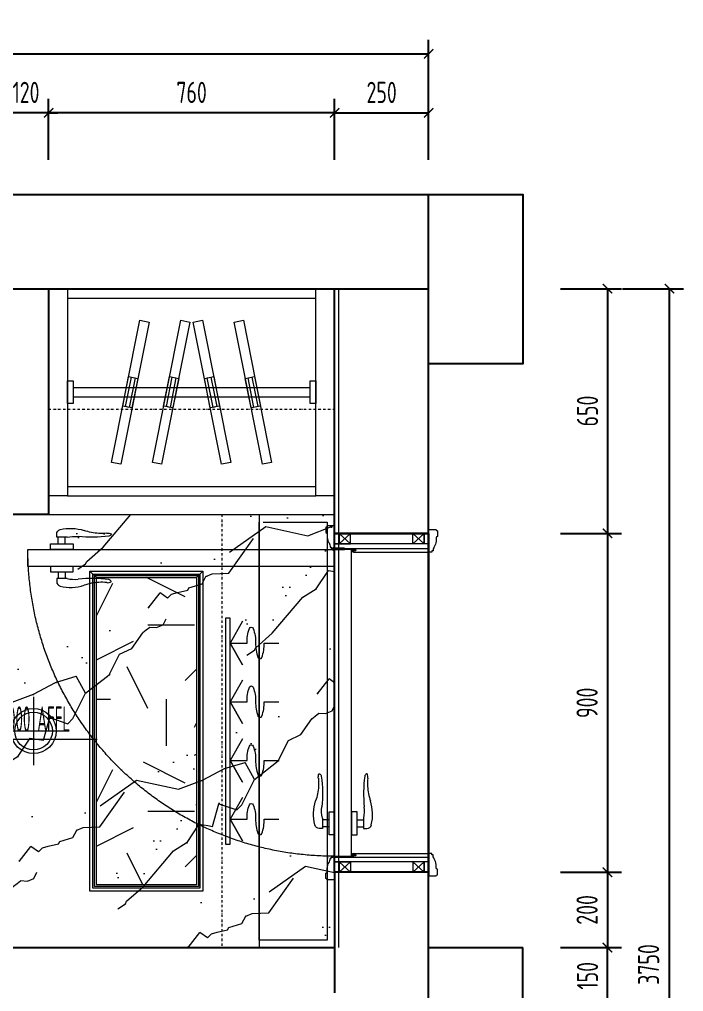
# Model space of a CAD drawing. Header units: millimetres. Extents: x 3162 to 221128, y -144913 to 11496.
# Drawn here: x 20409 to 22174, y -91661 to -89079 of the extents above; entities that cross this region are included whole.
import ezdxf
from ezdxf.enums import TextEntityAlignment as Align

# ---------------------------------------------------------------- set-up
doc = ezdxf.new("R2010")
doc.units = ezdxf.units.MM
doc.header["$LTSCALE"] = 10
for name, pattern in [('ACAD_ISO03W100', [30, 12, -18]), ('DASH', [8.89, 6.35, -2.54]), ('DASHDOT2', [12.7, 6.35, -3.175, 0, -3.175]), ('DOTE', [61.468, 50.8, -5.08, 0.508, -5.08]), ('HIDDEN', [9.525, 6.35, -3.175])]:
    doc.linetypes.add(name, pattern=pattern)
doc.layers.get('Defpoints').update_dxf_attribs({"color": 250})
for name, color, linetype, lineweight in [('FC-Doorsill【门槛线】', 8, 'Continuous', 0), ('FC-Material【地坪分割线】', 138, 'Continuous', 0), ('FF-Complete【墙体完成线】', 6, 'Continuous', 0), ('FF-Door【门】', 51, 'Continuous', 0), ('FF-MT【门套】', 20, 'Continuous', 0), ('FF-【活动成品家具】', 51, 'Continuous', 0), ('RC-dimensions', 44, 'Continuous', 0), ('RC-Lamplight【灯带】', 205, 'DASHDOT2', 0), ('RC-Lamps【天花灯具】', 2, 'Continuous', 0), ('RC-Modelling【天花造型】', 30, 'Continuous', 0)]:
    doc.layers.add(name, color=color, linetype=linetype, lineweight=lineweight)
doc.layers.add('WALL_NEW【新建墙体】', color=4, linetype='Continuous')
doc.layers.add('WALL【墙体】', color=7, linetype='Continuous')
doc.styles.add('尺寸标注', font='ARCHS.SHX', dxfattribs={"width": 0.8})
doc.styles.add('标高', font='ARCHS.SHX', dxfattribs={"width": 0.5})
doc.dimstyles.new('海龙1：25', dxfattribs={"dimscale": 25, "dimtxt": 2.25, "dimasz": 1, "dimexe": 1.5, "dimexo": 1, "dimgap": 1, "dimtad": 1, "dimdec": 0, "dimrnd": 5, "dimdsep": 46, "dimtxsty": '尺寸标注', "dimblk": 'ARCHTICK', "dimblk1": 'ARCHTICK', "dimblk2": 'ARCHTICK', "dimcen": 1, "dimclrd": 44, "dimclre": 44, "dimclrt": 2, "dimadec": 0, "dimazin": 0, "dimtfac": 1, "dimtdec": 0, "dimtix": 1, "dimtmove": 2, "dimatfit": 3, "dimldrblk": 'hl_arrow2', "dimfxl": 5, "dimfxlon": 1, "dimarcsym": 0})

# ---------------------------------------------------------------- blocks, each defined once
blk = doc.blocks.new('_ArchTick')
at = {"color": 2, "linetype": 'ByBlock', "const_width": 0.15}
blk.add_lwpolyline([(-0.5, -0.5), (0.5, 0.5)], dxfattribs=at)
blk = doc.blocks.new('*D1027')
at = {"layer": 'Defpoints', "color": 0, "transparency": 16777216}
for p in [(21496.2, -89170.6), (21496.2, -89374.4), (15246.2, -89531.3)]:
    blk.add_point(p, dxfattribs=at)
at = {"layer": 'RC-dimensions', "color": 44, "lineweight": -2, "transparency": 16777216}
for p, q in [((15246.2, -89295.6), (15246.2, -89133.1)), ((21496.2, -89295.6), (21496.2, -89133.1)), ((15246.2, -89170.6), (21496.2, -89170.6))]:
    blk.add_line(p, q, dxfattribs=at)
at = {"layer": 'RC-dimensions', "color": 44, "lineweight": -2, "transparency": 16777216, "xscale": 25, "yscale": 25, "zscale": 25, "rotation": 180}
blk.add_blockref('_ArchTick', (15246.2, -89170.6), dxfattribs=at)
at = {"layer": 'RC-dimensions', "color": 44, "lineweight": -2, "transparency": 16777216, "xscale": 25, "yscale": 25, "zscale": 25}
blk.add_blockref('_ArchTick', (21496.2, -89170.6), dxfattribs=at)
at = {"layer": 'RC-dimensions', "color": 2, "transparency": 16777216, "insert": (18371.2, -89116.3), "char_height": 56.25, "attachment_point": 5, "style": '尺寸标注'}
blk.add_mtext('6250', dxfattribs=at)
blk = doc.blocks.new('hl_arrow2')
at = {"color": 2}
blk.add_line((-0.22, 0), (-1, 0), dxfattribs=at)
blk.add_lwpolyline([(-0.22, 0), (-0.86, -0.69), (-0.65, -0.86), (0, 0), (-0.65, 0.86), (-0.86, 0.69)], close=True, dxfattribs=at)
for points in [[(-0.86, 0.69), (-0.65, 0.86), (-0.22, 0), (0, 0)], [(-0.86, -0.69), (-0.65, -0.86), (-0.22, 0), (0, 0)]]:
    blk.add_solid(points, dxfattribs=at)
blk = doc.blocks.new('*D1031')
at = {"layer": 'Defpoints', "color": 0, "transparency": 16777216}
for p in [(21846.4, -89794.5), (22136.1, -89794.5), (21846.4, -93544.5)]:
    blk.add_point(p, dxfattribs=at)
at = {"layer": 'RC-dimensions', "color": 44, "lineweight": -2, "transparency": 16777216}
for p, q in [((22011.1, -89794.5), (22173.6, -89794.5)), ((22136.1, -93544.5), (22136.1, -89794.5)), ((22011.1, -93544.5), (22173.6, -93544.5))]:
    blk.add_line(p, q, dxfattribs=at)
at = {"layer": 'RC-dimensions', "color": 44, "lineweight": -2, "transparency": 16777216, "xscale": 25, "yscale": 25, "zscale": 25}
for p, rotation in [((22136.1, -89794.5), 90), ((22136.1, -93544.5), 270)]:
    blk.add_blockref('_ArchTick', p, dxfattribs=dict(at, rotation=rotation))
at = {"layer": 'RC-dimensions', "color": 2, "transparency": 16777216, "insert": (22080.6, -91589.5), "char_height": 56.25, "attachment_point": 5, "rotation": 90, "style": '尺寸标注'}
blk.add_mtext('3750', dxfattribs=at)
blk = doc.blocks.new('*D1034')
at = {"layer": 'Defpoints', "color": 0, "transparency": 16777216}
for p in [(21671.4, -91544.5), (21971.4, -91544.5), (21671.4, -91694.5)]:
    blk.add_point(p, dxfattribs=at)
at = {"layer": 'RC-dimensions', "color": 44, "lineweight": -2, "transparency": 16777216}
for p, q in [((21846.4, -91544.5), (22008.9, -91544.5)), ((21971.4, -91694.5), (21971.4, -91544.5)), ((21846.4, -91694.5), (22008.9, -91694.5))]:
    blk.add_line(p, q, dxfattribs=at)
at = {"layer": 'RC-dimensions', "color": 44, "lineweight": -2, "transparency": 16777216, "xscale": 25, "yscale": 25, "zscale": 25}
for p, rotation in [((21971.4, -91544.5), 90), ((21971.4, -91694.5), 270)]:
    blk.add_blockref('_ArchTick', p, dxfattribs=dict(at, rotation=rotation))
at = {"layer": 'RC-dimensions', "color": 2, "transparency": 16777216, "insert": (21918.2, -91619.5), "char_height": 56.25, "attachment_point": 5, "rotation": 90, "style": '尺寸标注'}
blk.add_mtext('150', dxfattribs=at)
blk = doc.blocks.new('*D1035')
at = {"layer": 'Defpoints', "color": 0, "transparency": 16777216}
for p in [(20486.2, -89327.4), (20486.2, -89531.3), (21246.2, -89531.3)]:
    blk.add_point(p, dxfattribs=at)
at = {"layer": 'RC-dimensions', "color": 44, "lineweight": -2, "transparency": 16777216}
for p, q in [((20486.2, -89452.4), (20486.2, -89289.9)), ((21246.2, -89452.4), (21246.2, -89289.9)), ((21246.2, -89327.4), (20486.2, -89327.4))]:
    blk.add_line(p, q, dxfattribs=at)
at = {"layer": 'RC-dimensions', "color": 44, "lineweight": -2, "transparency": 16777216, "xscale": 25, "yscale": 25, "zscale": 25, "rotation": 180}
blk.add_blockref('_ArchTick', (20486.2, -89327.4), dxfattribs=at)
at = {"layer": 'RC-dimensions', "color": 44, "lineweight": -2, "transparency": 16777216, "xscale": 25, "yscale": 25, "zscale": 25}
blk.add_blockref('_ArchTick', (21246.2, -89327.4), dxfattribs=at)
at = {"layer": 'RC-dimensions', "color": 2, "transparency": 16777216, "insert": (20866.2, -89273.1), "char_height": 56.25, "attachment_point": 5, "style": '尺寸标注'}
blk.add_mtext('760', dxfattribs=at)
blk = doc.blocks.new('*D1036')
at = {"layer": 'Defpoints', "color": 0, "transparency": 16777216}
for p in [(21671.4, -90444.5), (21671.4, -91344.5), (21971.4, -91344.5)]:
    blk.add_point(p, dxfattribs=at)
at = {"layer": 'RC-dimensions', "color": 44, "lineweight": -2, "transparency": 16777216}
for p, q in [((21846.4, -90444.5), (22008.9, -90444.5)), ((21971.4, -90444.5), (21971.4, -91344.5)), ((21846.4, -91344.5), (22008.9, -91344.5))]:
    blk.add_line(p, q, dxfattribs=at)
at = {"layer": 'RC-dimensions', "color": 44, "lineweight": -2, "transparency": 16777216, "xscale": 25, "yscale": 25, "zscale": 25}
for p, rotation in [((21971.4, -90444.5), 90), ((21971.4, -91344.5), 270)]:
    blk.add_blockref('_ArchTick', p, dxfattribs=dict(at, rotation=rotation))
at = {"layer": 'RC-dimensions', "color": 2, "transparency": 16777216, "insert": (21917.1, -90894.5), "char_height": 56.25, "attachment_point": 5, "rotation": 90, "style": '尺寸标注'}
blk.add_mtext('900', dxfattribs=at)
blk = doc.blocks.new('*D1037')
at = {"layer": 'Defpoints', "color": 0, "transparency": 16777216}
for p in [(21671.4, -89794.5), (21671.4, -90444.5), (21971.4, -90444.5)]:
    blk.add_point(p, dxfattribs=at)
at = {"layer": 'RC-dimensions', "color": 44, "lineweight": -2, "transparency": 16777216}
for p, q in [((21846.4, -89794.5), (22008.9, -89794.5)), ((21971.4, -89794.5), (21971.4, -90444.5)), ((21846.4, -90444.5), (22008.9, -90444.5))]:
    blk.add_line(p, q, dxfattribs=at)
at = {"layer": 'RC-dimensions', "color": 44, "lineweight": -2, "transparency": 16777216, "xscale": 25, "yscale": 25, "zscale": 25}
for p, rotation in [((21971.4, -89794.5), 90), ((21971.4, -90444.5), 270)]:
    blk.add_blockref('_ArchTick', p, dxfattribs=dict(at, rotation=rotation))
at = {"layer": 'RC-dimensions', "color": 2, "transparency": 16777216, "insert": (21918.2, -90119.5), "char_height": 56.25, "attachment_point": 5, "rotation": 90, "style": '尺寸标注'}
blk.add_mtext('650', dxfattribs=at)
blk = doc.blocks.new('侧回风')
for points in [[(-291.5, 45.4), (-233.9, 12.5), (-176.3, 45.4), (-233.9, 12.5), (-233.9, 57.2, -0.094519), (-272.2, 63.5, -0.69809), (-272.2, 73.7, -0.094519), (-233.9, 80, 0.094519), (-195.6, 86.3, 0.69809), (-195.6, 96.5, 0.094519), (-233.9, 102.8), (-233.9, 141.6)], [(-135.6, 45.4), (-78, 12.5), (-20.3, 45.4), (-78, 12.5), (-78, 57.2, -0.094519), (-116.2, 63.5, -0.69809), (-116.2, 73.7, -0.094519), (-78, 80, 0.094519), (-39.7, 86.3, 0.69809), (-39.7, 96.5, 0.094519), (-78, 102.8), (-78, 141.6)], [(20.3, 45.4), (78, 12.5), (135.6, 45.4), (78, 12.5), (78, 57.2, -0.094519), (39.7, 63.5, -0.69809), (39.7, 73.7, -0.094519), (78, 80, 0.094519), (116.2, 86.3, 0.69809), (116.2, 96.5, 0.094519), (78, 102.8), (78, 141.6)], [(176.3, 45.4), (233.9, 12.5), (291.5, 45.4), (233.9, 12.5), (233.9, 57.2, -0.094519), (195.6, 63.5, -0.69809), (195.6, 73.7, -0.094519), (233.9, 80, 0.094519), (272.2, 86.3, 0.69809), (272.2, 96.5, 0.094519), (233.9, 102.8), (233.9, 141.6)]]:
    blk.add_lwpolyline(points, format="xyb")
blk.add_lwpolyline([(-300, 0), (300, 0), (300, 12.5), (-300, 12.5)], close=True)
blk = doc.blocks.new('*D1039')
at = {"layer": 'Defpoints', "color": 0, "transparency": 16777216}
for p in [(21671.4, -91344.5), (21671.4, -91544.5), (21971.4, -91544.5)]:
    blk.add_point(p, dxfattribs=at)
at = {"layer": 'RC-dimensions', "color": 44, "lineweight": -2, "transparency": 16777216}
for p, q in [((21846.4, -91344.5), (22008.9, -91344.5)), ((21971.4, -91344.5), (21971.4, -91544.5)), ((21846.4, -91544.5), (22008.9, -91544.5))]:
    blk.add_line(p, q, dxfattribs=at)
at = {"layer": 'RC-dimensions', "color": 44, "lineweight": -2, "transparency": 16777216, "xscale": 25, "yscale": 25, "zscale": 25}
for p, rotation in [((21971.4, -91344.5), 90), ((21971.4, -91544.5), 270)]:
    blk.add_blockref('_ArchTick', p, dxfattribs=dict(at, rotation=rotation))
at = {"layer": 'RC-dimensions', "color": 2, "transparency": 16777216, "insert": (21917.1, -91444.5), "char_height": 56.25, "attachment_point": 5, "rotation": 90, "style": '尺寸标注'}
blk.add_mtext('200', dxfattribs=at)
blk = doc.blocks.new('*D1040')
at = {"layer": 'Defpoints', "color": 0, "transparency": 16777216}
for p in [(21496.2, -89327.4), (21246.2, -89531.3), (21496.2, -89531.3)]:
    blk.add_point(p, dxfattribs=at)
at = {"layer": 'RC-dimensions', "color": 44, "lineweight": -2, "transparency": 16777216}
for p, q in [((21246.2, -89452.4), (21246.2, -89289.9)), ((21496.2, -89452.4), (21496.2, -89289.9)), ((21246.2, -89327.4), (21496.2, -89327.4))]:
    blk.add_line(p, q, dxfattribs=at)
at = {"layer": 'RC-dimensions', "color": 44, "lineweight": -2, "transparency": 16777216, "xscale": 25, "yscale": 25, "zscale": 25, "rotation": 180}
blk.add_blockref('_ArchTick', (21246.2, -89327.4), dxfattribs=at)
at = {"layer": 'RC-dimensions', "color": 44, "lineweight": -2, "transparency": 16777216, "xscale": 25, "yscale": 25, "zscale": 25}
blk.add_blockref('_ArchTick', (21496.2, -89327.4), dxfattribs=at)
at = {"layer": 'RC-dimensions', "color": 2, "transparency": 16777216, "insert": (21371.2, -89273.1), "char_height": 56.25, "attachment_point": 5, "style": '尺寸标注'}
blk.add_mtext('250', dxfattribs=at)
blk = doc.blocks.new('*D1045')
at = {"layer": 'Defpoints', "color": 0, "transparency": 16777216}
for p in [(20366.2, -89327.4), (20366.2, -89531.3), (20486.2, -89531.3)]:
    blk.add_point(p, dxfattribs=at)
at = {"layer": 'RC-dimensions', "color": 44, "lineweight": -2, "transparency": 16777216}
for p, q in [((20366.2, -89452.4), (20366.2, -89289.9)), ((20486.2, -89452.4), (20486.2, -89289.9)), ((20366.2, -89327.4), (20341.2, -89327.4)), ((20486.2, -89327.4), (20366.2, -89327.4)), ((20486.2, -89327.4), (20511.2, -89327.4))]:
    blk.add_line(p, q, dxfattribs=at)
at = {"layer": 'RC-dimensions', "color": 44, "lineweight": -2, "transparency": 16777216, "xscale": 25, "yscale": 25, "zscale": 25}
blk.add_blockref('_ArchTick', (20366.2, -89327.4), dxfattribs=at)
at = {"layer": 'RC-dimensions', "color": 44, "lineweight": -2, "transparency": 16777216, "xscale": 25, "yscale": 25, "zscale": 25, "rotation": 180}
blk.add_blockref('_ArchTick', (20486.2, -89327.4), dxfattribs=at)
at = {"layer": 'RC-dimensions', "color": 2, "transparency": 16777216, "insert": (20426.2, -89273.1), "char_height": 56.25, "attachment_point": 5, "style": '尺寸标注'}
blk.add_mtext('120', dxfattribs=at)
blk = doc.blocks.new('*U803', base_point=(20486.2, -29895.8))
for points in [[(20536.2, -30445.8), (20486.2, -30445.8), (20486.2, -29895.8), (20536.2, -29895.8)], [(21196.2, -29895.8), (21246.2, -29895.8), (21246.2, -30445.8), (21196.2, -30445.8)]]:
    blk.add_lwpolyline(points, close=True)
for points in [[(20536.2, -29895.8), (21196.2, -29895.8)], [(20536.2, -30445.8), (21196.2, -30445.8)]]:
    blk.add_lwpolyline(points)
at = {"color": 0}
for points in [[(20536.2, -29920.8), (21196.2, -29920.8)], [(20536.2, -30420.8), (21196.2, -30420.8)]]:
    blk.add_lwpolyline(points, dxfattribs=at)
at = {"color": 0, "linetype": 'DASH', "ltscale": 24}
for points in [[(20653.5, -30357.1), (20728.6, -29979.5), (20753.2, -29984.4), (20678.1, -30362)], [(20762.1, -30357.1), (20837.2, -29979.5), (20861.7, -29984.4), (20786.6, -30362)], [(20895.2, -29979.5), (20970.3, -30357.1), (20945.8, -30362), (20870.7, -29984.4)], [(21003.8, -29979.5), (21078.9, -30357.1), (21054.4, -30362), (20979.3, -29984.4)], [(20683.3, -30207.6), (20698.9, -30129.1), (20723.4, -30134), (20707.8, -30212.4)], [(20690.6, -30209), (20706.3, -30130.6), (20716.1, -30132.5), (20700.5, -30211)], [(20791.9, -30207.6), (20807.5, -30129.1), (20832, -30134), (20816.4, -30212.4)], [(20799.2, -30209), (20814.8, -30130.6), (20824.6, -30132.5), (20809, -30211)], [(20925, -30129.1), (20940.6, -30207.6), (20916, -30212.4), (20900.4, -30134)], [(20917.6, -30130.6), (20933.2, -30209), (20923.4, -30211), (20907.8, -30132.5)], [(21033.5, -30129.1), (21049.1, -30207.6), (21024.6, -30212.4), (21009, -30134)], [(21026.2, -30130.6), (21041.8, -30209), (21032, -30211), (21016.4, -30132.5)]]:
    blk.add_lwpolyline(points, close=True, dxfattribs=at)
at = {"color": 0}
for points in [[(20551.2, -30200.8), (20536.2, -30200.8), (20536.2, -30140.8), (20551.2, -30140.8)], [(21181.2, -30140.8), (21196.2, -30140.8), (21196.2, -30200.8), (21181.2, -30200.8)], [(21181.2, -30140.8), (21196.2, -30140.8), (21196.2, -30200.8), (21181.2, -30200.8)]]:
    blk.add_lwpolyline(points, close=True, dxfattribs=at)
at = {"color": 0, "linetype": 'DASH', "ltscale": 24}
for points in [[(20551.2, -30158.3), (21181.2, -30158.3)], [(20551.2, -30183.3), (21181.2, -30183.3)]]:
    blk.add_lwpolyline(points, dxfattribs=at)
blk = doc.blocks.new('门套线03')
at = {"ltscale": 100}
blk.add_lwpolyline([(60, 0), (60, 19.7, -0.339185), (56.6, 23.1), (42, 23.1, -0.360475), (38.5, 19.7), (29.2, 19.7, 0.137802), (14.5, 14.7, -0.16589), (3.4, 11.9), (3.4, 8.7), (0, 8.7), (0, 0)], format="xyb", close=True, dxfattribs=at)
blk = doc.blocks.new('HL_Door_Hinge')
at = {"color": 0, "linetype": 'DOTE', "ltscale": 0.04}
for p, q in [((-4, 3), (4, 3)), ((0, -1), (0, 7))]:
    blk.add_line(p, q, dxfattribs=at)
at = {"color": 0, "linetype": 'DASH', "ltscale": 5}
for p, q in [((-2, -26), (-2, 0.8)), ((-0.5, -26), (-0.5, 0)), ((0.5, -26), (0.5, 0)), ((2, -26), (2, 0.8)), ((-0.5, -26), (-2, -26)), ((0.5, -26), (2, -26))]:
    blk.add_line(p, q, dxfattribs=at)
for radius in [3, 2]:
    blk.add_circle((0, 3), radius, dxfattribs=at)
blk = doc.blocks.new('HL_Door_Seal')
at = {"color": 0}
for p, q in [((5, 0), (-5, 0)), ((-1, 6), (-0.5, 6.5)), ((-1, 6), (-0.5, 6)), ((-1, 5.5), (-0.5, 6)), ((-1, 5.5), (-0.5, 5.5)), ((-1, 5), (-0.5, 5.5)), ((-1, 4.5), (-0.5, 5)), ((-1, 5), (-0.5, 5)), ((-1, 4.5), (-0.5, 4.5)), ((-1, 4), (-0.5, 4.5)), ((-1, 4), (-0.5, 4)), ((-1, 3.5), (-0.5, 4)), ((-1, 3.5), (-0.5, 3.5)), ((-1, 3), (-0.5, 3.5)), ((-1, 3), (-0.5, 3)), ((-1, 2.5), (-0.5, 3)), ((-1, 2.5), (-0.5, 2.5)), ((-1, 2), (-0.5, 2.5)), ((-1, 2), (-0.5, 2)), ((-1, 1.5), (-0.5, 2)), ((-1, 1.5), (-0.5, 1.5)), ((-1, 1), (-0.5, 1.5)), ((-1, 1), (-0.5, 1)), ((-1, 0.5), (-0.5, 1)), ((-1, 0.5), (-0.5, 0.5)), ((-1, 0), (-0.5, 0.5)), ((-0.5, 6.5), (0.5, 6.5)), ((1, 6), (0.5, 6.5)), ((1, 6), (0.5, 6)), ((1, 5.5), (0.5, 6)), ((1, 5.5), (0.5, 5.5)), ((1, 5), (0.5, 5.5)), ((1, 5), (0.5, 5)), ((1, 4.5), (0.5, 5)), ((1, 4.5), (0.5, 4.5)), ((1, 4), (0.5, 4.5)), ((1, 4), (0.5, 4)), ((1, 3.5), (0.5, 4)), ((1, 3.5), (0.5, 3.5)), ((1, 3), (0.5, 3.5)), ((1, 3), (0.5, 3)), ((1, 2.5), (0.5, 3)), ((1, 2.5), (0.5, 2.5)), ((1, 2), (0.5, 2.5)), ((1, 2), (0.5, 2)), ((1, 1.5), (0.5, 2)), ((1, 1.5), (0.5, 1.5)), ((1, 1), (0.5, 1.5)), ((1, 1), (0.5, 1)), ((1, 0.5), (0.5, 1)), ((1, 0.5), (0.5, 0.5)), ((1, 0), (0.5, 0.5))]:
    blk.add_line(p, q, dxfattribs=at)
blk.add_lwpolyline([(-3.9, -1, 0.774597), (3.9, -1)], format="xyb", close=True, dxfattribs=at)
blk.add_arc((0, 0), 5, 180, 0.0005, dxfattribs=at)
blk = doc.blocks.new('门把手02')
at = {"color": 250}
for p, q in [((-13.5, 32.2), (-13.5, 40.9)), ((12.9, 32.2), (-13.5, 32.2)), ((-9.4, 14.6), (-9.4, 32.2)), ((9.4, 14.6), (9.4, 32.2)), ((-30.4, 14.6), (-15.2, 14.6)), ((-30.4, 0), (-30.4, 14.6)), ((30.4, 0), (-30.4, 0)), ((-15.2, 14.6), (19.6, 14.6)), ((-15.2, 14.6), (19.6, 14.6)), ((19.6, 14.6), (30.4, 14.6)), ((30.4, 14.6), (30.4, 0))]:
    blk.add_line(p, q, dxfattribs=at)
at = {"color": 250, "extrusion": (0, 0, -1)}
for centre, major_axis, start_param, end_param in [((-1.3, 40.9), (-8.59, 8.59), 5.497787, 6.813202), ((23.4, -64.1), (-0.1, 120), -0.233047, 0.306451), ((12.9, 37.2), (3.58, 3.58), 2.124304, 2.356194), ((33.8, -51.4), (0, 86), -0.231441, 0.114669), ((79.3, 368.4), (-0.1, 336.3), 3.005111, 3.247916), ((107.8, 189.2), (1.8, 147), 3.194781, 3.464277), ((105.2, 172), (-91.7, 91.7), 3.813778, 3.981187), ((122.5, 24), (-13.7, 13.7), 0.647464, 1.248663), ((124, 43.6), (5.92, 5.92), 1.238085, 2.228964), ((130.6, 40.4), (-0.729, 0.729), 1.325662, 2.819982)]:
    blk.add_ellipse(centre, major_axis=major_axis, ratio=1, start_param=start_param, end_param=end_param, dxfattribs=at)
blk = doc.blocks.new('hld_1_819.978_250_门把手02_门套线03_45_0_0_3_40_0_1_1')
at = {"layer": 'FC-Doorsill【门槛线】'}
for p, q in [((-0.5, 0.1389), (0.5, 0.1389)), ((-0.5, -0.1389), (0.5, -0.1389))]:
    blk.add_line(p, q, dxfattribs=at)
at = {"layer": 'FF-Door【门】'}
blk.add_lwpolyline([(-0.4528, 0.1389), (-0.4028, 0.1389), (-0.4028, 1.0444), (-0.4528, 1.0444)], close=True, dxfattribs=at)
at = {"layer": 'FF-Door【门】', "color": 250, "linetype": 'ACAD_ISO03W100', "ltscale": 0.104167}
blk.add_lwpolyline([(-0.4528, 0.1389), (0.4528, 0.1389), (0.4528, 0.0889), (-0.4528, 0.0889)], close=True, dxfattribs=at)
at = {"layer": 'FF-Door【门】', "color": 8, "linetype": 'HIDDEN', "ltscale": 60}
blk.add_arc((-0.4528, 0.1389), 0.9056, 0, 90, dxfattribs=at)
at = {"layer": 'FF-MT【门套】', "color": 250}
for p, q in [((-0.4689, 0.1256), (-0.5, 0.0922)), ((-0.4689, 0.0922), (-0.5, 0.1256)), ((0.4689, 0.1256), (0.5, 0.0922)), ((0.4689, 0.0922), (0.5, 0.1256)), ((-0.5, -0.0922), (-0.4689, -0.1256)), ((-0.5, -0.1256), (-0.4689, -0.0922)), ((0.5, -0.0922), (0.4689, -0.1256)), ((0.5, -0.1256), (0.4689, -0.0922))]:
    blk.add_line(p, q, dxfattribs=at)
for points in [[(-0.5, 0.1389), (-0.4689, 0.1389), (-0.4689, 0.1256), (-0.5, 0.1256)], [(-0.4689, 0.1256), (-0.4689, 0.0922), (-0.5, 0.0922), (-0.5, 0.1256)], [(-0.4689, 0.1389), (-0.4556, 0.1389), (-0.4556, -0.1389), (-0.4689, -0.1389)], [(0.4689, 0.1389), (0.4556, 0.1389), (0.4556, -0.1389), (0.4689, -0.1389)], [(0.5, 0.1389), (0.4689, 0.1389), (0.4689, 0.1256), (0.5, 0.1256)], [(0.4689, 0.1256), (0.4689, 0.0922), (0.5, 0.0922), (0.5, 0.1256)], [(-0.5, -0.0922), (-0.5, -0.1256), (-0.4689, -0.1256), (-0.4689, -0.0922)], [(0.5, -0.0922), (0.5, -0.1256), (0.4689, -0.1256), (0.4689, -0.0922)], [(-0.5, -0.1389), (-0.4689, -0.1389), (-0.4689, -0.1256), (-0.5, -0.1256)], [(0.5, -0.1389), (0.4689, -0.1389), (0.4689, -0.1256), (0.5, -0.1256)]]:
    blk.add_lwpolyline(points, close=True, dxfattribs=at)
at = {"layer": 'FF-MT【门套】'}
for points in [[(-0.5, 0.1389), (-0.4556, 0.1389), (-0.4556, 0.0833), (-0.4444, 0.0833), (-0.4444, -0.1389), (-0.5, -0.1389)], [(0.5, 0.1389), (0.4556, 0.1389), (0.4556, 0.0833), (0.4444, 0.0833), (0.4444, -0.1389), (0.5, -0.1389)]]:
    blk.add_lwpolyline(points, close=True, dxfattribs=at)
at = {"layer": 'FF-Door【门】', "color": 250, "yscale": 0.001111138856807, "zscale": 0.001111138856807}
for name, p, xscale, rotation in [('门把手02', (-0.4528, 0.9444), -0.001111138856807, 90.00000000000593), ('门把手02', (-0.4028, 0.9444), 0.001111138856807, 270.0000000000178), ('HL_Door_Seal', (-0.45, 0.0833), 0.001111138856807, 180.0000000000119), ('HL_Door_Seal', (0.45, 0.0833), -0.001111138856807, 180)]:
    blk.add_blockref(name, p, dxfattribs=dict(at, xscale=xscale, rotation=rotation))
at = {"layer": 'FF-Door【门】', "color": 250, "zscale": 0.001111138856807}
for name, p, xscale, yscale in [('门把手02', (0.3556, 0.1389), -0.001111138856807, 0.001111138856807), ('HL_Door_Hinge', (-0.4542, 0.1389), 0.001111138856807, 0.001111138856807), ('门把手02', (0.3556, 0.0889), -0.001111138856807, -0.001111138856807)]:
    blk.add_blockref(name, p, dxfattribs=dict(at, xscale=xscale, yscale=yscale))
at = {"layer": 'FF-MT【门套】', "zscale": 0.001111138856807}
for p, xscale, yscale in [((-0.4556, 0.1389), -0.001111138856807, 0.001111138856807), ((0.4556, 0.1389), 0.001111138856807, 0.001111138856807), ((-0.4444, -0.1389), -0.001111138856807, -0.001111138856807), ((0.4444, -0.1389), 0.001111138856807, -0.001111138856807)]:
    blk.add_blockref('门套线03', p, dxfattribs=dict(at, xscale=xscale, yscale=yscale))
blk = doc.blocks.new('hl_ElevationD-A2')
blk.add_hatch(color=150).paths.add_polyline_path([(1.469, 2.475), (0, 0), (-1.469, 2.475)])
at = {"color": 150}
for p, q in [((-1.469, 2.475), (12.173, 2.475)), ((-2.5, 0), (2.5, 0))]:
    blk.add_line(p, q, dxfattribs=at)
blk.add_lwpolyline([(0.998, 2.475), (1.469, 2.475)], dxfattribs=at)
at = {"color": 2, "style": '标高', "width": 0.8, "flags": 8}
blk.add_attdef('HEIGHT', text='', height=2.25, dxfattribs=at).set_placement((6.234, 4.25), align=Align.MIDDLE_CENTER)
blk = doc.blocks.new('灯_圆形筒灯')
at = {"color": 251, "linetype": 'DOTE', "ltscale": 43.504693}
blk.add_line((0, 90.6), (0, -90.6), dxfattribs=at)
at = {"color": 251, "linetype": 'DOTE', "ltscale": 41.297046}
blk.add_line((86, 0), (-86, 0), dxfattribs=at)
blk.add_ellipse((0, 0), major_axis=(-42.4, 42.4), ratio=1, start_param=2.35586823723317, end_param=8.639053544412757)
at = {"color": 251}
blk.add_ellipse((0, 0), major_axis=(35.4, 35.4), ratio=1, start_param=5.498714316925569, end_param=11.78189962410515, dxfattribs=at)

msp = doc.modelspace()

# ---------------------------------------------------------------- hatches: boundary and pattern name
at = {"layer": 'FC-Material【地坪分割线】'}
h = msp.add_hatch(dxfattribs=at)
h.set_pattern_fill('大理石', color=8, scale=80, angle=333, style=0, pattern_type=2)
h.set_pattern_definition([(14.987, (19676.58, -91725.01), (1241.3514, 215.9785), [16.144, -3374.17]), (41.1986, (19451.3, -91638.51), (1135.501, 1118.3906), [58.16, -4013.025]), (33.9454, (19427.53, -91658.72), (792.284, 444.7898), [24.71, -5164.29]), (63, (19448.03, -91644.9), (449.07, -228.81), [7.2, -748.8]), (44.565, (19665.77, -91735.66), (343.217, 673.6), [15.18, -1578.61]), (144.4692, (19665.77, -91735.66), (-449.0673, 228.8112), [24.27, -5072.116]), (52.2157, (19614.58, -91762.11), (1821.9346, 2465.5925), [51.306, -5335.84]), (35.133, (19381.312, -91384.665), (3512.35322, 2452.75984), [118.095, -24681.828]), (333, (19438.1, -91289.2), (343.22, 673.6), [0, -504]), (37.9831, (19791.323, -91314.79), (1927.785, 1563.18036), [79.454, -8263.23]), (54.4391, (19828.882, -91669.279), (3987.08591, 5604.78592), [112.857, -23587.202]), (55.875, (19611.88, -91481.943), (2165.15134, 3139.19346), [58.048, -12132.085]), (49.7595, (19495.06, -91600.198), (1478.71774, 1791.99157), [125.743, -13077.228]), (333, (19425.2, -91564.2), (343.22, 673.6), [0, -504]), (333, (19428.8, -91575.1), (343.22, 673.6), [0, -504]), (333, (19497.64, -91564.8), (343.22, 673.6), [0, -504]), (333, (19523.6, -91478.1), (343.22, 673.6), [0, -504]), (32.0362, (19576.29, -91504.213), (792.2841, 444.78976), [41.983, -8774.416]), (333, (19611.2, -91483.2), (343.22, 673.6), [0, -504]), (333, (19541.7, -91478.24), (343.22, 673.6), [0, -504]), (333, (19585.4, -91446), (343.22, 673.6), [0, -504]), (333, (19530.7, -91499.9), (343.22, 673.6), [0, -504]), (23.1944, (19767.63, -91678.47), (792.284, 444.7897), [18.745, -3917.62]), (63, (19757.83, -91697.7), (449.07, -228.81), [21.6, -734.4]), (16.6678, (19722.86, -91708.19), (2033.6355, 660.7682), [36.497, -7627.784]), (63, (19719.6, -91714.6), (449.07, -228.81), [7.2, -748.8]), (12.8056, (19692.176, -91720.835), (1241.3514, 215.9785), [28.117, -5876.43]), (333, (19649.2, -91642), (343.22, 673.6), [0, -504]), (333, (19769.3, -91677.6), (343.22, 673.6), [0, -504]), (333, (19769.3, -91677.6), (343.22, 673.6), [0, -504]), (2.3578, (19784.86, -91671.09), (1690.4187, -12.8327), [44.06, -4582.047]), (333, (19790.5, -91632.2), (343.22, 673.6), [0, -504]), (119.31, (19791.32, -91314.79), (-554.9178, 1131.2233), [51.92, -5399.674]), (341.1301, (19696.377, -91379.544), (4833.88966, -1614.51117), [50.912, -10640.542]), (20.8624, (19589.334, -91341.164), (2825.9196, 1105.55794), [67.967, -14205.113]), (347.6209, (19477.892, -91316.705), (3037.62054, -699.2663), [114.095, -11865.847]), (333, (19535.84, -91293.6), (343.22, 673.6), [0, -504]), (351.435, (19644.44, -91433.89), (2139.486, -241.644), [22.77, -4758.595]), (349.699, (19666.96, -91437.28), (449.067, -228.811), [12.53, -2618.43]), (74.0937, (19679.285, -91439.52), (1504.3831, 5172.8289), [62.365, -13034.362]), (333, (19636.6, -91381.25), (343.22, 673.6), [0, -504]), (333, (19696.8, -91378.16), (343.22, 673.6), [0, -504]), (333, (19596.44, -91424.4), (343.22, 673.6), [0, -504]), (333, (19612.2, -91250.75), (343.22, 673.6), [0, -504]), (333, (19575.86, -91268.6), (343.22, 673.6), [0, -504]), (17.1449, (19711.575, -91286.278), (2033.6355, 660.76822), [56.858, -11883.262]), (27.5829, (19652.845, -91316.96), (792.2841, 444.78971), [66.261, -13848.61]), (333, (19712.4, -91286.14), (343.22, 673.6), [0, -504]), (333, (19630.04, -91287.1), (343.22, 673.6), [0, -504]), (333, (19712.4, -91286.14), (343.22, 673.6), [0, -504]), (333, (19652.4, -91318.04), (343.22, 673.6), [0, -504]), (48.0686, (19744.55, -91396.01), (1478.7177, 1791.9916), [18.63, -3893.463]), (63, (19757, -91382.15), (449.07, -228.81), [75.6, -680.4]), (23.1944, (19979.95, -91140.19), (792.284, 444.7897), [18.745, -3917.62]), (333, (19782.6, -91219.5), (343.22, 673.6), [0, -504]), (333, (19793.4, -91234.1), (343.22, 673.6), [0, -504]), (333, (19743, -91190.24), (343.22, 673.6), [0, -504]), (333, (19855.6, -91147.7), (343.22, 673.6), [0, -504]), (26.1301, (19881.73, -91211.363), (792.2841, 444.7897), [36, -7524]), (63, (19853.95, -91265.9), (449.07, -228.81), [61.2, -694.8]), (333, (19854.6, -91264.84), (343.22, 673.6), [0, -504]), (356.1986, (19961.71, -91138.98), (1690.4187, -12.8327), [18.28, -3820.07]), (39.0375, (19952.53, -91146.43), (1135.501, 1118.391), [11.82, -2470.09]), (39.0375, (19943.35, -91153.87), (1135.501, 1118.391), [11.82, -2470.09]), (54.8699, (19914.053, -91195.508), (2165.15138, 3139.19345), [50.912, -10640.542]), (63, (19997.2, -91132.8), (449.07, -228.81), [18, -738]), (333, (19959.3, -91085.2), (343.22, 673.6), [0, -504])])
h.paths.add_polyline_path([(21246.2, -90444.5), (21246.2, -90394.5), (20486.2, -90394.5), (20366.2, -90394.5), (20366.2, -89814.5), (19366.2, -89814.5), (19366.2, -90394.5), (19276.2, -90394.5), (19276.2, -91544.5), (19496.2, -91544.5), (20298.3, -91544.5), (21246.2, -91544.5), (21246.2, -91344.5)])
h.paths.add_polyline_path([(19846.2, -90024.5, -1), (19896.2, -90024.5, -1)], flags=16)
h.paths.add_polyline_path([(20237.7, -90992.5), (20637.1, -90992.5), (20637.1, -90882.8), (20237.7, -90882.8)], flags=24)
h.paths.add_polyline_path([(19816.4, -91585.7), (20180.6, -91585.7), (20180.6, -91476), (19816.4, -91476)], flags=9)
h.paths.add_polyline_path([(20271.2, -91694.5), (19396.2, -91694.5), (19396.2, -93514.5), (20271.2, -93514.5)])
edge = h.paths.add_edge_path(flags=16)
edge.add_arc((19871.2, -93114.5), 55, -180, 0, ccw=False)
edge.add_arc((19871.2, -93114.5), 55, 0, 180, ccw=False)
h.paths.add_polyline_path([(19821.3, -92282), (20185.5, -92282), (20185.5, -92172.3), (19821.3, -92172.3)], flags=16)
h.paths.add_polyline_path([(21346.2, -91814.5), (20541.2, -91814.5), (20541.2, -93364.5), (20996.2, -93364.5), (20996.2, -92794.5), (21346.2, -92794.5)])
h.paths.add_polyline_path([(20304.2, -92517), (20668.4, -92517), (20668.4, -92407.3), (20304.2, -92407.3)], flags=17)
h.paths.add_polyline_path([(20690.2, -92282), (21054.4, -92282), (21054.4, -92172.3), (20690.2, -92172.3)], flags=16)
h.paths.add_polyline_path([(20773.4, -92549.7), (20773.4, -92650.1), (20882.7, -92650.1), (20882.7, -92549.7)], flags=16)
h.paths.add_polyline_path([(20860, -93190.5), (21258, -93190.5), (21258, -93080.8), (20860, -93080.8)], flags=16)
h.paths.add_polyline_path([(20541.2, -91814.5), (21346.2, -91814.5), (21346.2, -92354.7), (21466.2, -92354.7), (21466.2, -91694.5), (20421.2, -91694.5), (20421.2, -92515.4), (20541.2, -92515.4)])
h.paths.add_polyline_path([(20304.2, -92517), (20668.4, -92517), (20668.4, -92407.3), (20304.2, -92407.3)], flags=17)
h.paths.add_polyline_path([(21392.2, -92282), (21790.2, -92282), (21790.2, -92172.3), (21392.2, -92172.3)])
at = {"layer": 'RC-Modelling【天花造型】'}
h = msp.add_hatch(dxfattribs=at)
h.set_pattern_fill('DD地毯1SC500', color=8, scale=494.9747, style=0, pattern_type=2)
h.set_pattern_definition([(0, (-511843.14, -12481.3), (494.9747, 494.9747), [123.74367, -371.23102]), (0, (-511570.9, -12184.3), (494.9747, 494.9747), [123.74367, -371.23102]), (90, (-511793.64, -12308.06), (-494.9747, 494.9747), [123.74367, -371.23102]), (90, (-511595.65, -12134.8), (-494.9747, 494.9747), [123.74367, -371.23102]), (45, (-511744.14, -12134.82), (5e-14, 494.9747), [123.74367, -576.25626]), (135, (-511570.9, -12481.3), (-494.9747, 5e-14), [123.74367, -576.25626]), (26.56505, (-511719.4, -12332.8), (494.9747, -2e-06), [123.74367, -983.0534]), (26.56505, (-511496.66, -12085.32), (494.9747, -2e-06), [123.74367, -983.0534]), (63.43495, (-511496.66, -12481.3), (-2e-06, 494.9747), [123.74367, -983.0534]), (63.43495, (-511719.4, -12258.56), (-2e-06, 494.9747), [123.74367, -983.0534]), (63.43495, (-511546.15, -12382.3), (-2e-06, 494.9747), [123.74367, -983.0534]), (116.56505, (-511843.14, -12209.07), (2e-06, 494.9747), [123.74367, -983.0534]), (153.43495, (-511744.14, -12407.06), (-494.9747, -2e-06), [123.74367, -983.0534])])
h.paths.add_polyline_path([(20613.2, -91377.5), (20879.2, -91377.5), (20879.2, -90561.5), (20613.2, -90561.5)])

# ---------------------------------------------------------------- linework, layer by layer
at = {"layer": 'FC-Material【地坪分割线】'}
msp.add_line((20486.2, -90394.5), (21246.2, -90394.5), dxfattribs=at)
at = {"layer": 'FF-Complete【墙体完成线】'}
msp.add_line((21256.2, -89794.5), (21256.2, -91544.5), dxfattribs=at)
at = {"layer": 'RC-Lamplight【灯带】', "ltscale": 0.1}
for p, q in [((20486.2, -90114.5), (21246.2, -90114.5)), ((20946.2, -90394.5), (20946.2, -91544.5))]:
    msp.add_line(p, q, dxfattribs=at)
at = {"layer": 'RC-Modelling【天花造型】'}
for p, q in [((21046.2, -90394.5), (21046.2, -91544.5)), ((21056.2, -90394.5), (21246.2, -90394.5)), ((21246.2, -90394.5), (21246.2, -91544.5))]:
    msp.add_line(p, q, dxfattribs=at)
at = {"layer": 'RC-Modelling【天花造型】', "color": 8}
for p, q in [((20596.2, -90544.5), (20613.2, -90561.5)), ((20896.2, -90544.5), (20879.2, -90561.5))]:
    msp.add_line(p, q, dxfattribs=at)
at = {"layer": 'RC-Modelling【天花造型】'}
for points in [[(19246.2, -90394.5), (19366.2, -90394.5), (19366.2, -89794.5), (20366.2, -89794.5), (20366.2, -90394.5), (20486.2, -90394.5), (20486.2, -89794.5), (21246.2, -89794.5), (21246.2, -91544.5), (19246.2, -91544.5), (19246.2, -90394.5)], [(21056.2, -90414.5), (21226.2, -90414.5), (21226.2, -91524.5), (21046.2, -91524.5), (21046.2, -90414.5)]]:
    msp.add_lwpolyline(points, dxfattribs=at)
msp.add_lwpolyline([(20596.2, -90544.5), (20896.2, -90544.5), (20896.2, -91394.5), (20596.2, -91394.5)], close=True, dxfattribs=at)
msp.add_lwpolyline([(20596.2, -90544.5), (20896.2, -90544.5), (20896.2, -91394.5), (20596.2, -91394.5)], close=True, dxfattribs=at)
at = {"layer": 'RC-Modelling【天花造型】', "color": 8}
for points in [[(20604.2, -90552.5), (20888.2, -90552.5), (20888.2, -91386.5), (20604.2, -91386.5)], [(20608.2, -90556.5), (20884.2, -90556.5), (20884.2, -91382.5), (20608.2, -91382.5)], [(20613.2, -90561.5), (20879.2, -90561.5), (20879.2, -91377.5), (20613.2, -91377.5)]]:
    msp.add_lwpolyline(points, close=True, dxfattribs=at)
at = {"layer": 'WALL_NEW【新建墙体】'}
for p, q in [((21346.2, -89794.5), (21496.2, -89794.5)), ((21496.2, -91694.5), (21496.2, -89794.5)), ((20298.3, -91544.5), (21246.2, -91544.5))]:
    msp.add_line(p, q, dxfattribs=at)
for points in [[(20366.2, -89794.5), (20486.2, -89794.5), (20486.2, -90394.5), (20366.2, -90394.5)], [(21246.2, -90444.5), (21496.2, -90444.5), (21496.2, -91344.5), (21246.2, -91344.5)]]:
    msp.add_lwpolyline(points, close=True, dxfattribs=at)
for points in [[(21496.2, -90444.5), (21246.2, -90444.5), (21246.2, -89794.5)], [(21496.2, -91344.5), (21246.2, -91344.5), (21246.2, -91664.5)]]:
    msp.add_lwpolyline(points, dxfattribs=at)
at = {"layer": 'WALL【墙体】'}
for p, q in [((14996.2, -89544.5), (21496.2, -89544.5)), ((21496.2, -89794.5), (21496.2, -89544.5)), ((15246.2, -89794.5), (21496.2, -89794.5)), ((21496.2, -93544.5), (21496.2, -91544.5)), ((21496.2, -91544.5), (21746.2, -91544.5)), ((21746.2, -93794.5), (21746.2, -91544.5))]:
    msp.add_line(p, q, dxfattribs=at)
msp.add_lwpolyline([(21496.2, -89544.5), (21746.2, -89544.5), (21746.2, -89994.5), (21496.2, -89994.5)], close=True, dxfattribs=at)

# ---------------------------------------------------------------- block references
at = {"xscale": -899.9775265476128, "yscale": 899.9775265476128, "zscale": 899.9775265476128, "rotation": 90.0000000000127}
msp.add_blockref('hld_1_819.978_250_门把手02_门套线03_45_0_0_3_40_0_1_1', (21371.2, -90894.5), dxfattribs=at)
at = {"layer": 'FC-Material【地坪分割线】'}
ref = msp.add_blockref('hl_ElevationD-A2', (20250.4, -91065.2), dxfattribs=dict(at, xscale=30, yscale=30, zscale=30))
ref.add_attrib('HEIGHT', '±0.000 AFFL', dxfattribs={"layer": '0', "color": 2, "height": 67.5, "style": '标高', "width": 0.5}).set_placement((20437.4, -90937.7), align=Align.MIDDLE_CENTER)
at = {"layer": 'FF-【活动成品家具】', "color": 8}
msp.add_blockref('*U803', (20486.2, -89794.5), dxfattribs=at)
at = {"layer": 'RC-Lamps【天花灯具】', "rotation": 270}
msp.add_blockref('侧回风', (20956.3, -90969.5), dxfattribs=at)
at = {"layer": 'RC-Lamps【天花灯具】'}
msp.add_blockref('灯_圆形筒灯', (20446.2, -90969.5), dxfattribs=at)

# ---------------------------------------------------------------- dimensions: what is measured, and where the dimension line sits
at = {"layer": 'RC-dimensions'}
for base, p1, p2, picture, middle in [((21496.2, -89170.6), (15246.2, -89531.3), (21496.2, -89374.4), '*D1027', (18371.2, -89116.3)), ((20366.2, -89327.4), (20486.2, -89531.3), (20366.2, -89531.3), '*D1045', (20426.2, -89273.1)), ((20486.2, -89327.4), (21246.2, -89531.3), (20486.2, -89531.3), '*D1035', (20866.2, -89273.1)), ((21496.2, -89327.4), (21246.2, -89531.3), (21496.2, -89531.3), '*D1040', (21371.2, -89273.1))]:
    dim = msp.add_linear_dim(base=base, p1=p1, p2=p2, dimstyle='海龙1：25', dxfattribs=at)
    dim.commit()
    dim.dimension.update_dxf_attribs({"geometry": picture, "text_midpoint": middle})
for base, p1, p2, picture, middle in [((21971.4, -90444.5), (21671.4, -89794.5), (21671.4, -90444.5), '*D1037', (21918.2, -90119.5)), ((21971.4, -91344.5), (21671.4, -90444.5), (21671.4, -91344.5), '*D1036', (21917.1, -90894.5)), ((21971.4, -91544.5), (21671.4, -91344.5), (21671.4, -91544.5), '*D1039', (21917.1, -91444.5)), ((21971.4, -91544.5), (21671.4, -91694.5), (21671.4, -91544.5), '*D1034', (21918.2, -91619.5))]:
    dim = msp.add_linear_dim(base=base, p1=p1, p2=p2, angle=270, dimstyle='海龙1：25', dxfattribs=at)
    dim.commit()
    dim.dimension.update_dxf_attribs({"geometry": picture, "text_midpoint": middle})
dim = msp.add_linear_dim(base=(22136.1, -89794.5), p1=(21846.4, -93544.5), p2=(21846.4, -89794.5), angle=270, dimstyle='海龙1：25', dxfattribs=at)
dim.commit()
dim.dimension.update_dxf_attribs({"geometry": '*D1031', "text_midpoint": (22080.6, -91589.5), "dimtype": 160})

doc.saveas('drawing.dxf')
